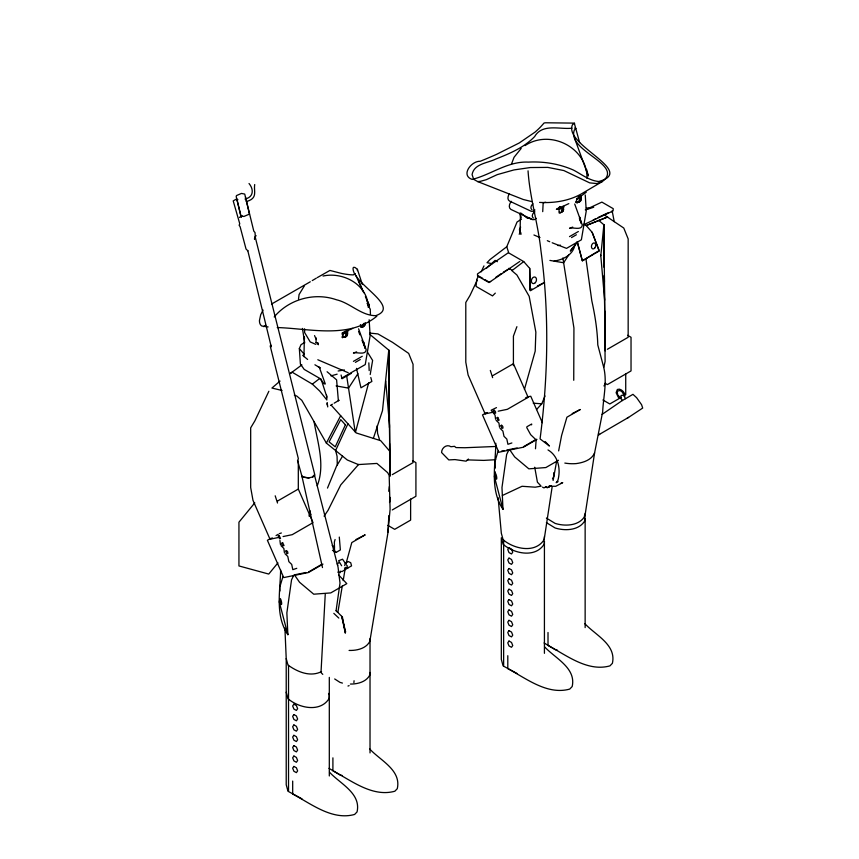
<?xml version="1.0" encoding="UTF-8"?>
<svg xmlns="http://www.w3.org/2000/svg" width="859" height="859" viewBox="0 0 859 859"><rect width="100%" height="100%" fill="white"/><g stroke="black" fill="none" stroke-linecap="round" stroke-linejoin="round"><path stroke-width="1.29" d="M303.957 356.678L304.376 336.739L304.505 339.219M520.049 233.229L520.468 213.3L520.822 218.165L520.039 213.129M357.365 270.606L357.398 269.307L355.057 267.503L353.64 267.299L353.081 268.019C352.007 283.502 401.744 306.642 375.748 315.672C361.113 315.683 350.3 302.937 336.417 299.759C314.555 292.103 289.043 299.147 274.204 316.95M327.107 404.879L327.182 402.71L327.741 406.93M604.382 275.739L605.101 361.392L603.866 367.19M325.282 593.644L320.998 672.586L322.78 674.379M542.716 211.647L543.178 202.703L545.776 202.273M280.635 569.979C280.238 591.711 274.912 615.355 287.872 634.683L286.863 612.875L291.545 579.814L293.757 575.272M388.848 515.561L387.935 532.505L390.104 509.28L389.181 475.489L387.71 472.697L376.929 463.43L358.364 464.569L347.304 459.994L326.366 443.094L301.799 400.337L296.774 396.042L294.315 395.108M389.557 502.515L389.836 497.307L390.04 501.108L390.104 500.174M495.815 443.276C495.503 465.438 489.791 489.587 502.977 509.333L501.978 487.515L506.649 454.454L508.872 449.912M365 324.122C364.807 327.751 361.091 325.325 363.937 323.381C366.933 323.768 362.788 328.9 360.576 326.645M388.762 491.327L389.331 486.548M563.558 209.456C563.45 213.107 559.681 210.638 562.538 208.716C565.555 209.113 561.389 214.235 559.177 211.98M535.49 448.774L536.134 439.948L530.647 434.654L526.792 427.642L526.889 426.773L531.689 424.002L531.592 424.872M236.751 198.719L240.788 215.899L243.881 216.468L249.464 214.095L245.427 196.926M349.087 650.435C356.668 650.671 366.02 648.695 369.821 641.405L370.025 638.806L370.025 752.913M370.025 672.447L369.821 675.056C366.278 681.906 357.612 684.151 350.418 684.054M387.871 533.224L369.821 641.405M498.113 497.662L501.323 533.224L503.106 539.72C513.854 548.987 535.275 553.84 544.166 539.581L544.423 536.499M546.378 518.063L555.118 523.399C565.039 526.513 579.149 525.998 584.925 516.055L585.14 513.446M584.421 515.701L584.925 520.618C579.149 530.572 565.039 531.087 555.118 527.974L546.378 522.637M353.908 682.615L354.069 680.747M585.935 258.752L591.83 300.886C595.019 315.403 597.349 329.942 597.789 344.942L603.566 366.761C607.399 381.46 603.362 396.869 602.664 411.805L594.589 452.929L584.925 516.055M346.467 330.79C348.657 331.939 347.659 335.568 345.876 336.803M360.404 324.616L361.038 327.247L363.389 326.688M365.204 322.651L364.484 325.26M576.518 199.846L576.765 202.058L578.88 202.391M581.081 199.718C581.232 196.453 577.248 201.017 579.771 201.435C583.358 197.881 578.128 204.893 575.841 201.35M373.364 438.38L382.491 410.613L388.773 350.128L369.51 334.13M600.817 255.681L603.877 224.768L598.852 220.473L586.192 225.53L583.884 224.199M344.674 565.566L345.318 563.3L348.324 561.561L350.73 562.742L351.546 565.877L347.423 568.207L346.274 567.165L344.556 568.132M298.535 298.953L299.072 294.551L304.451 285.725M345.662 632.009L341.732 616.365L345.35 633.137L342.408 617.041L336.094 610.652L340.003 583.068L338.049 567.155L314.415 474.834L312.118 477.099L308.864 477.905L302.733 476.885M544.166 539.581L552.122 487.042M553.11 480.471L556.664 461.154M279.701 599.55L279.304 601.998L287.872 634.683M495.203 471.752L494.408 476.638L502.977 509.333M337.888 612.252L342.301 585.902M343.181 580.63L345.168 568.776M346.048 563.515L351.793 542.577L365.182 534.846L355.98 539.527M370.197 374.535L372.623 360.436L367.545 352.254M558.64 450.9L561.593 435.524L566.908 417.216L580.287 409.496L572.234 413.576M347.412 334.581L345.619 336.975L342.215 336.234M574.843 244.708C573.49 254.629 563.139 259.783 554.141 261.061M297.837 460.617L298.32 458.556L270.198 345.973L271.09 345.318L271.251 346.746L247.779 250.603M355.497 432.184L368.651 382.846M308.982 516.055L310.357 511.008M524.43 389.438L535.2 351.138L535.855 332.122L529.187 296.355L516.903 274.977L511.878 270.682L523.732 261.587L529.702 268.373L530.433 290.729L544.563 282.471M581.071 199.352L581.232 197.13M241.572 216.318L241.304 217.295L236.193 196.55L236.472 195.584L241.443 193.425L244.729 194.07L253.792 231.135L255.016 232.542L255.402 237.771L314.77 474.726L314.34 476.176L312.601 477.174M335.085 539.506L334.366 542.029L334.505 549.728L335.171 552.23L336.148 552.401L340.357 549.964L339.294 537.079M282.965 576.518L279.712 587.363L279.959 591.013M498.07 451.158L494.816 462.002L495.235 468.101M317.229 485.797C325.346 464.902 317.615 442.718 314.083 421.715M545.014 395.967L541.771 403.816L536.521 409.582M516.903 326.678L513.414 336.17L513.414 365.655M511.481 164.09L514.047 157.294L521.188 148.414M327.483 488.084L336.492 466.233L342.558 456.161M492.132 263.681L487.021 262.704L490.07 259.482L506.756 246.748L517.075 221.976L521.499 219.174M324.272 383.952L319.602 378.293L304.183 369.391L300.392 364.023L299.351 348.571L300.972 344.749L304.279 342.644M563.096 210.595L563.719 207.234M576.765 198.955L577.151 198.096M347.927 423.777L335.601 450.546L337.061 456.226L337.286 464.912M268.856 391.274L254.898 420.824L250.678 427.846L250.678 487.525L252.986 500.346L270.016 539.216L277.854 537.616M477.26 280.098L470.002 295.464L465.793 302.486L465.793 362.165L468.101 374.986L485.131 413.866L492.969 412.256M481.18 271.831L483.971 265.914M520.629 227.13L519.427 229.686L520.371 233.852M326.366 443.094L340.679 415.713M552.487 478.828L553.711 476.53A27.058 15.623 0 0 0 553.765 472.697M594.589 452.929C591.615 460.07 583.154 462.679 576.11 463.602A27.058 15.623 0 0 1 564.835 463.076M509.226 194.016C507.927 196.024 507.035 199.642 509.537 201.081L531.302 211.314L533.095 211.271L534.953 209.972M346.51 336.309L347.154 335.246M309.637 516.356L310.99 514.133M263.079 310.067L260.707 314.716L259.45 320.514A13.54 7.452 -55.8 0 0 261.845 326.033L268.115 326.935M579.31 202.252L579.986 200.705M603.963 385.938L605.219 383.93M324.079 516.152L328.063 510.31L340.755 484.895L358.632 464.408M346.972 335.364C344.169 338.886 346.037 330.887 347.487 334.237M580.609 200.48L579.514 201.919M357.913 373.708L348.529 388.118L336.105 385.906M568.669 255.048L563.633 262.757L573.93 327.977L573.737 380.279M574.403 246.232L577.28 241.83L582.348 260.803L593.451 254.028M347.39 331.531L344.953 333.013M254.704 184.545C253.502 191.267 258.269 198.343 246.286 201.586M572.964 247.381L570.301 251.096L575.788 243.913M519.169 234.206L520.629 232.252L521.08 234.239M239.468 217.477L241.905 215.609M511.373 201.328C509.505 203.347 508.056 207.62 510.901 209.413L532.655 219.646L534.448 219.603L536.306 218.304M254.79 502.837L238.942 522.197L238.942 565.941L268.749 574.07L277.929 562.86M611.447 211.711L612.166 210.895L614.228 221.686M560.734 206.772C558.167 208.114 558.35 214.868 562.001 212.023M495.31 293.123L492.518 295.904L476.047 286.401L476.756 279.411L478.538 275.964L482.726 278.38M486.699 268.072L495.085 260.384L497.382 261.705M532.913 203.819C531.227 205.054 529.906 208.34 531.989 209.746M327.096 371.743L336.599 379.861L338.382 400.82L339.112 400.23L334.151 403.193M346.843 330.554L347.702 331.306M347.712 331.37L342.988 334.065M563.826 206.6L559.102 209.295L560.766 208.404M581.339 196.486L577.001 198.987M301.885 364.903L290.192 373.558L292.103 372.172L312.354 384.123L319.623 378.561M532.14 219.496L526.352 217.166M345.243 331.069L343.095 333.99L344.652 333.174M578.247 196.657L579.514 195.927M280.045 381.085L271.916 388.053L282.031 390.458M577.967 198.343L586.268 192.223M508.249 252.793L477.454 273.935L477.625 276.018L489.007 282.579L519.802 261.437M495.622 277.468L501.13 273.677M503.342 272.163L509.312 268.642M355.25 273.559L353.264 274.901L350.644 274.773A13.54 2.158 10.4 0 1 341.163 273.345L329.931 270.435L317.25 277.618M539.581 202.402C553.819 203.261 568.669 201.006 581.232 193.973L602.084 181.7C625.202 164.864 566.715 151.324 574.295 130.149L575.949 128.463L574.607 128.088M263.649 326.645L265.699 325.26M560.379 206.751L556.385 209.392L568.83 203.615M347.938 567.928L342.065 571.557L340.196 571.246L340.325 572.642L337.759 572.137M599.689 434.224L598.412 434.965L628.573 417.388L642.682 408.068L641.598 404.729L636.605 397.674L632.965 394.335L621.691 400.938L602.084 414.403M574.607 123.299L572.577 124.544C562.624 144.881 637.238 171.113 598.702 181.496C589.381 180.701 581.586 174.323 573.533 170.114C559.413 163.854 543.822 161.288 528.425 162.115C507.68 161.084 491.09 174.699 472.149 179.413C460.306 175.419 471.323 160.805 480.192 161.288A114.655 23.279 -20.8 0 0 496.609 154.33L519.212 142.991L534.899 132.222A114.655 24.61 -21.8 0 0 541.524 125.876L544.091 122.987L545.626 122.783L574.284 123.116L579.632 142.583M310.292 281.773L271.519 304.075M312.268 280.582L316.252 278.209M376.833 316.23C348.486 339.23 310.217 328.546 277.242 327.547M244.998 199.03C253.684 197.248 253.942 189.345 249.024 183.504M353.425 361.371L362.262 356.281M569.517 236.612L578.343 231.522M355.401 362.358L360.254 359.545M571.525 237.578L576.378 234.775M341.506 378.239L365.258 364.57L370.122 335.762L369.145 319.773M351.374 373.343L342.011 378.744L341.087 375.018M330.543 405.308L332.412 404.235M492.626 375.716L513.414 363.711L528.135 397.32L507.347 409.324L498.199 411.193M277.511 501.065L298.309 489.061L298.309 461.53M485.883 412.986L482.5 414.929L498.843 452.231L523.432 447.195L536.961 439.389M485.131 413.866L487.44 412.524M270.778 538.335L267.396 540.29L283.728 577.581L308.327 572.556L322.973 564.105M276.05 535.565L278.273 534.287M270.016 539.216L272.324 537.884M607.367 349.291L628.165 337.286L628.165 238.909L623.774 228.043L605.391 215.684M392.262 474.651L413.05 462.647L413.05 364.27L408.669 353.403L392.531 342.344L377.928 333.915L369.918 333.109M392.262 509.945L415.917 496.287L415.917 462.647L412.492 460.66M523.679 446.616L536.349 439.293M308.574 571.976L321.245 564.653M621.175 397.395L609.793 403.966L602.9 399.983M339.316 562.548L337.308 563.708L337.737 565.415M627.295 418.118L628.573 417.388M558.468 460.274L545.862 467.554L528.854 468.842L514.659 456.902L509.537 449.504M546.528 486.645L543.93 487.891L542.512 487.139M550.662 485.743L547.784 487.407L550.737 486.108M551.22 485.56L547.376 487.772L545.347 487.021M558.092 481.598L556.17 482.704L557.878 480.406C560.927 469.422 558.49 456.054 547.999 449.933M594.331 253.448L599.013 250.742L592.152 232.317L586.192 225.53L607.646 216.983L598.852 220.473M578.59 198.128L581.017 196.636L580.093 195.895M561.077 208.243L563.504 206.751L563.096 206.214M531.946 288.903L529.767 290.074L529.702 268.373M578.279 198.289L576.904 199.02M534.91 211.819C532.752 212.731 531.12 216.489 533.342 218.079M559.005 208.007L559.993 207.491L559.477 206.493M343.868 332.272L341.936 333.26M524.999 145.6C549.996 128.861 587.502 147.383 587.03 178.447M537.39 285.993L544.273 282.6M585.29 209.864L601.88 202.101L613.251 208.673L613.068 210.949L583.444 224.822M595.813 218.551L592.764 220.462M598.154 217.456L608.655 212.538M502.354 495.503L522.047 486.28L535.232 487.193L541.202 486.14M602.084 181.7L596.726 183.558L589.704 182.881L563.815 170.544L547.827 167.398L530.261 167.548L513.95 169.932L497.264 174.624L486.301 179.681L480.299 181.367L477.711 181.593L473.696 179.359L472.085 174.602C473.985 163.639 487.536 163.167 495.643 159.108C509.666 153.557 523.926 147.662 534.631 136.602C542.308 123.213 559.628 129.612 571.965 128.195M342.473 332.981L352.705 328.396M337.136 374.159L330.962 375.898M321.545 671.598C310.131 677.321 297.568 671.942 287.99 665.07L286.219 658.574L284.909 628.101M560.551 483.52L562.742 482.608L555.752 486.291L548.783 486.237M345.243 337.276L343.525 337.362M572.738 227.098L569.549 228.279C572.846 226.905 581.779 230.888 582.305 225.004L574.703 204.034M356.625 351.868L353.425 353.06C356.732 351.675 365.655 355.669 366.192 349.774L358.59 328.814M347.981 686.04L349.108 685.654M496.481 407.617L491.155 410.215L495.031 415.101L495.579 419.203M511.878 442.954L507.916 444.296L506.821 439.067L503.986 436.308L502.891 431.078L500.056 428.319M279.39 533.643L281.365 532.977M296.774 568.314L292.801 569.657L291.706 564.427L288.871 561.668L287.786 556.439L284.952 553.679M489.007 282.01L490.629 281.473M587.352 209.328L593.719 207.234M342.569 337.78L341.989 337.19M526.878 397.041L530.755 396.246L542.351 422.714M525.525 397.846L528.135 397.32M501.463 451.158L504.072 450.621M506.692 450.084L517.15 447.947M283.083 536.553L292.232 534.674L313.03 522.669L298.309 489.061M295.507 574.639L305.954 572.502M558.006 245.599L560.497 245.18M338.135 371.002L344.384 369.95M323.048 276.04C343.267 271.519 368.103 284.844 368.221 307.318M495.675 459.715L483.714 460.392L467.264 459.887L468.531 459.146L466.104 461.165L454.948 459.586L448.785 459.919L441.59 452.532C441.505 447.969 446.744 443.706 450.943 446.734L454.497 446.336L456 447.582L464.923 447.732L496.126 446.455M529.971 218.165L527.351 218.165L521.059 213.161M541.771 403.816L533.224 403.182M586.364 207.889L590.369 208.286M316.08 342.601L317.733 342.784L318.313 344.76L317.744 342.934L316.08 342.601L316.08 337.866M308.939 478.098L302.143 476.96L297.504 460.37M549.921 260.417L563.633 262.757L562.903 257.925M247.897 250.807L246.039 249.046L240.112 226.69L239.135 225.316L239.736 223.694L233.208 200.899L235.924 199.331L237.954 199.739M346.295 564.707L347.573 566.339M532.075 201.672L523.292 199.503L477.711 181.593M557.534 650.252L555.118 649.576L544.101 642.972M342.43 683.077L340.014 682.4L334.688 678.964M342.43 775.602L340.014 774.936L328.986 768.333M342.129 334.473L342.891 334.731L343.138 336.943M577.334 203.046L575.616 202.305M559.069 212.892L559.821 213.161M533.933 234.979L540.01 237.567M547.312 240.681L549.739 241.723M552.176 242.764L566.521 248.369L581.371 239.801L586.246 210.992L585.258 194.993M317.809 359.749L348.217 372.731M315.854 344.395L310.228 341.946L304.601 332.497L304.601 328.793M332.465 550.383L335.772 551.886M517.118 673.531L503.632 666.187L503.632 540.01M302.014 798.891L288.527 791.547L288.527 665.36M523.732 261.587L508.753 252.933L506.756 246.748M627.607 335.3L631.032 337.286L631.032 370.927L607.367 384.596L605.08 383.275M508.829 268.319L512.265 270.306M484.82 279.594L487.955 281.398M318.227 366.621L320.45 367.899M387.785 525.343L394.689 529.327L410.623 520.125L410.623 499.015M332.24 545.626L334.559 546.968M314.909 364.774L319.365 367.427L325.314 383.994M302.669 355.304L307.619 359.459M584.85 623.655C595.459 635.177 616.601 644.722 612.392 663.32L609.944 665.875C587.567 672.103 566.543 655.288 548.01 645.431L548.01 632.492M544.627 646.87C555.236 658.391 576.378 667.937 572.18 686.545L569.721 689.09C547.355 695.318 526.32 678.513 507.798 668.646L507.798 655.707M369.735 749.016C380.354 760.537 401.497 770.083 397.287 788.68L394.839 791.225C372.462 797.463 351.428 780.648 332.905 770.781L332.905 757.853M329.523 772.23C340.132 783.752 361.274 793.297 357.065 811.905L354.617 814.45C332.25 820.678 311.216 803.874 292.683 794.006L292.683 781.067M312.354 384.123L319.666 391.006L326.86 399.983M333.818 613.358L338.8 618.061M496.126 420.33L498.961 423.09L499.508 427.202M281.022 545.69L283.857 548.45L284.393 552.552M545.154 441.537L549.427 446.014L540.075 438.906C548.16 376.446 549.416 312.987 540.923 250.506C538.088 223.716 529.788 197.763 528.049 170.844M338.768 575.079L346.8 583.648L330.758 592.914L313.739 594.203L299.555 582.262L294.422 574.854M540.494 485.442L537.423 482.21L534.727 467.232M331.327 405.319L356.163 432.936L380.709 440.699L389.814 451.286L390.029 476.208L388.773 350.128L388.773 359.406M299.351 348.571L304.279 354.305M345.393 563.386L342.537 559.198L338.618 560.755L341.614 565.759M336.094 610.652L336.76 611.662M367.04 303.227L370.261 309.261L370.444 314.383M625.535 398.683L624.654 397.169C625.749 393.637 622.796 390.061 619.479 389.159L617.363 389.449L616.118 392.703L618.308 397.255L621.529 399.081L622.324 400.562M314.544 335.611L316.08 339.069M355.97 275.503L362.412 290.192M366.718 299.995L369.402 306.115L368.157 302.293M361.983 340.239L365.258 348.292L364.538 346.317M358.547 280.517L363.722 292.704M365.376 296.634L369.402 306.115M592.152 232.317L599.357 250.935L582.348 260.803L577.28 241.83M579.385 218.497L580.845 222.191M358.568 331.37L359.889 334.806M328.535 693.406L329.308 695.511L329.061 698.582C320.171 712.841 298.739 707.988 287.99 698.721L286.219 692.225M574.574 138.224L588.318 175.945L586.654 169.534M580.319 220.613L581.371 223.523L579.535 216.908L580.061 219.378M321.051 378.98L326.914 397.126M357.398 269.307L362.337 284.447M490.317 370.444L492.626 377.659M275.202 495.804L277.511 503.02M379.753 440.399L377.595 433.408L377.144 425.881M365.215 348.196L363.411 341.689L364.205 345.382M503.106 665.897L501.323 659.401L501.323 537.798L503.106 544.284C513.854 553.561 535.275 558.414 544.166 544.155L544.423 541.073L544.423 653.323M287.99 791.257L286.219 784.761L286.219 658.574M370.82 377.509L371.861 381.46L360.963 387.796L356.496 368.371M301.734 475.371L322.49 567.563M302.454 328.428L304.698 342.945M346.692 376.038L355.186 431.852M279.927 540.451L280.474 544.563M604.65 300.145L600.742 255.048M385.712 381.042L389.546 425.506L389.793 471.527L389.557 443.512M326.57 395.194L326.882 398.952M604.306 275.46L605.133 350.848M368.833 362.852L369.187 370.616M604.468 282.16L603.877 224.768L603.877 234.045M389.363 407.51L388.773 350.128L389.417 427.503M604.296 266.344L603.877 224.768L604.221 266.118M604.736 311.001L604.897 346.166M390.04 499.412L390.04 501.108M625.728 373.654L625.728 394.764M603.877 242.002L603.877 267.181M585.14 518.02L585.14 627.596M388.773 381.933L388.773 401.819M329.308 677.386L329.308 775.967M617.202 392.112L617.804 395.119L620.81 398.028L621.089 395.505L623.183 395.161L623.817 396.106L623.892 394.721L621.744 391.414L619.683 390.48L617.718 391.103L617.202 392.112M255.778 235.613L254.468 238.985L255.778 235.613M345.393 424.818L335.246 446.841L329.115 441.88L340.744 419.643L345.393 424.818M293.896 704.208L292.651 705.958L293.896 709.062L296.387 710.425L297.633 708.675L296.387 705.572L293.896 704.208M293.896 714.581L292.651 716.331L293.896 719.434L296.387 720.798L297.633 719.047L296.387 715.944L293.896 714.581M293.896 724.942L292.651 726.693L293.896 729.806L296.387 731.159L297.633 729.409L296.387 726.306L293.896 724.942M293.896 735.315L292.651 737.065L293.896 740.168L296.387 741.532L297.633 739.782L296.387 736.678L293.896 735.315M293.896 745.676L292.651 747.427L293.896 750.541L296.387 751.893L297.633 750.154L296.387 747.04L293.896 745.676M293.896 756.049L292.651 757.799L293.896 760.902L296.387 762.266L297.633 760.516L296.387 757.413L293.896 756.049M293.896 766.421L292.651 768.161L293.896 771.275L296.387 772.628L297.633 770.888L296.387 767.774L293.896 766.421M509 547.752L507.755 549.502L509 552.605L511.502 553.969L512.748 552.219L511.502 549.116L509 547.752M509 558.114L507.755 559.864L509 562.978L511.502 564.331L512.748 562.591L511.502 559.477L509 558.114M509 568.486L507.755 570.236L509 573.34L511.502 574.703L512.748 572.953L511.502 569.85L509 568.486M509 578.859L507.755 580.598L509 583.712L511.502 585.065L512.748 583.325L511.502 580.212L509 578.859M509 589.22L507.755 590.971L509 594.074L511.502 595.437L512.748 593.687L511.502 590.584L509 589.22M509 599.593L507.755 601.332L509 604.446L511.502 605.799L512.748 604.06L511.502 600.946L509 599.593M509 609.954L507.755 611.705L509 614.808L511.502 616.171L512.748 614.421L511.502 611.318L509 609.954M509 620.327L507.755 622.066L509 625.18L511.502 626.544L512.748 624.794L511.502 621.68L509 620.327M509 630.689L507.755 632.439L509 635.542L511.502 636.906L512.748 635.155L511.502 632.052L509 630.689M509 641.061L507.755 642.811L509 645.914L511.502 647.278L512.748 645.528L511.502 642.425L509 641.061M494.269 410.312L493.281 410.645L494.644 413.415L495.632 413.082L495.45 411.525L494.269 410.312M497.758 417.41L496.77 417.742L498.134 420.513L499.122 420.18L497.758 417.41M501.624 425.269L500.636 425.602L501.989 428.373L502.987 428.04L502.805 426.483L501.624 425.269M279.164 535.672L278.166 536.005L279.529 538.776L280.528 538.443L279.164 535.672M282.654 542.77L281.666 543.103L281.849 544.66L283.019 545.873L284.018 545.54L282.654 542.77M286.519 550.619L285.521 550.963L286.885 553.733L287.872 553.389L287.69 551.843L286.519 550.619M494.934 474.479A3.049 0.666 77.5 0 0 496.405 479.182A3.049 0.666 77.5 0 0 496.212 474.984A3.049 0.666 77.5 0 0 494.934 474.479M535.361 282.632A3.425 2.448 -71.2 0 0 535.06 277.07A3.425 2.448 -71.2 0 0 531.377 281.204A3.425 2.448 -71.2 0 0 535.361 282.632M594.772 247.993A3.049 2.04 -74.4 0 0 594.492 243.033A3.049 2.04 -74.4 0 0 591.443 246.758A3.049 2.04 -74.4 0 0 594.772 247.993M279.819 599.84A3.049 0.666 77.5 0 0 281.301 604.532A3.049 0.666 77.5 0 0 281.108 600.344A3.049 0.666 77.5 0 0 279.819 599.84"/></g></svg>
